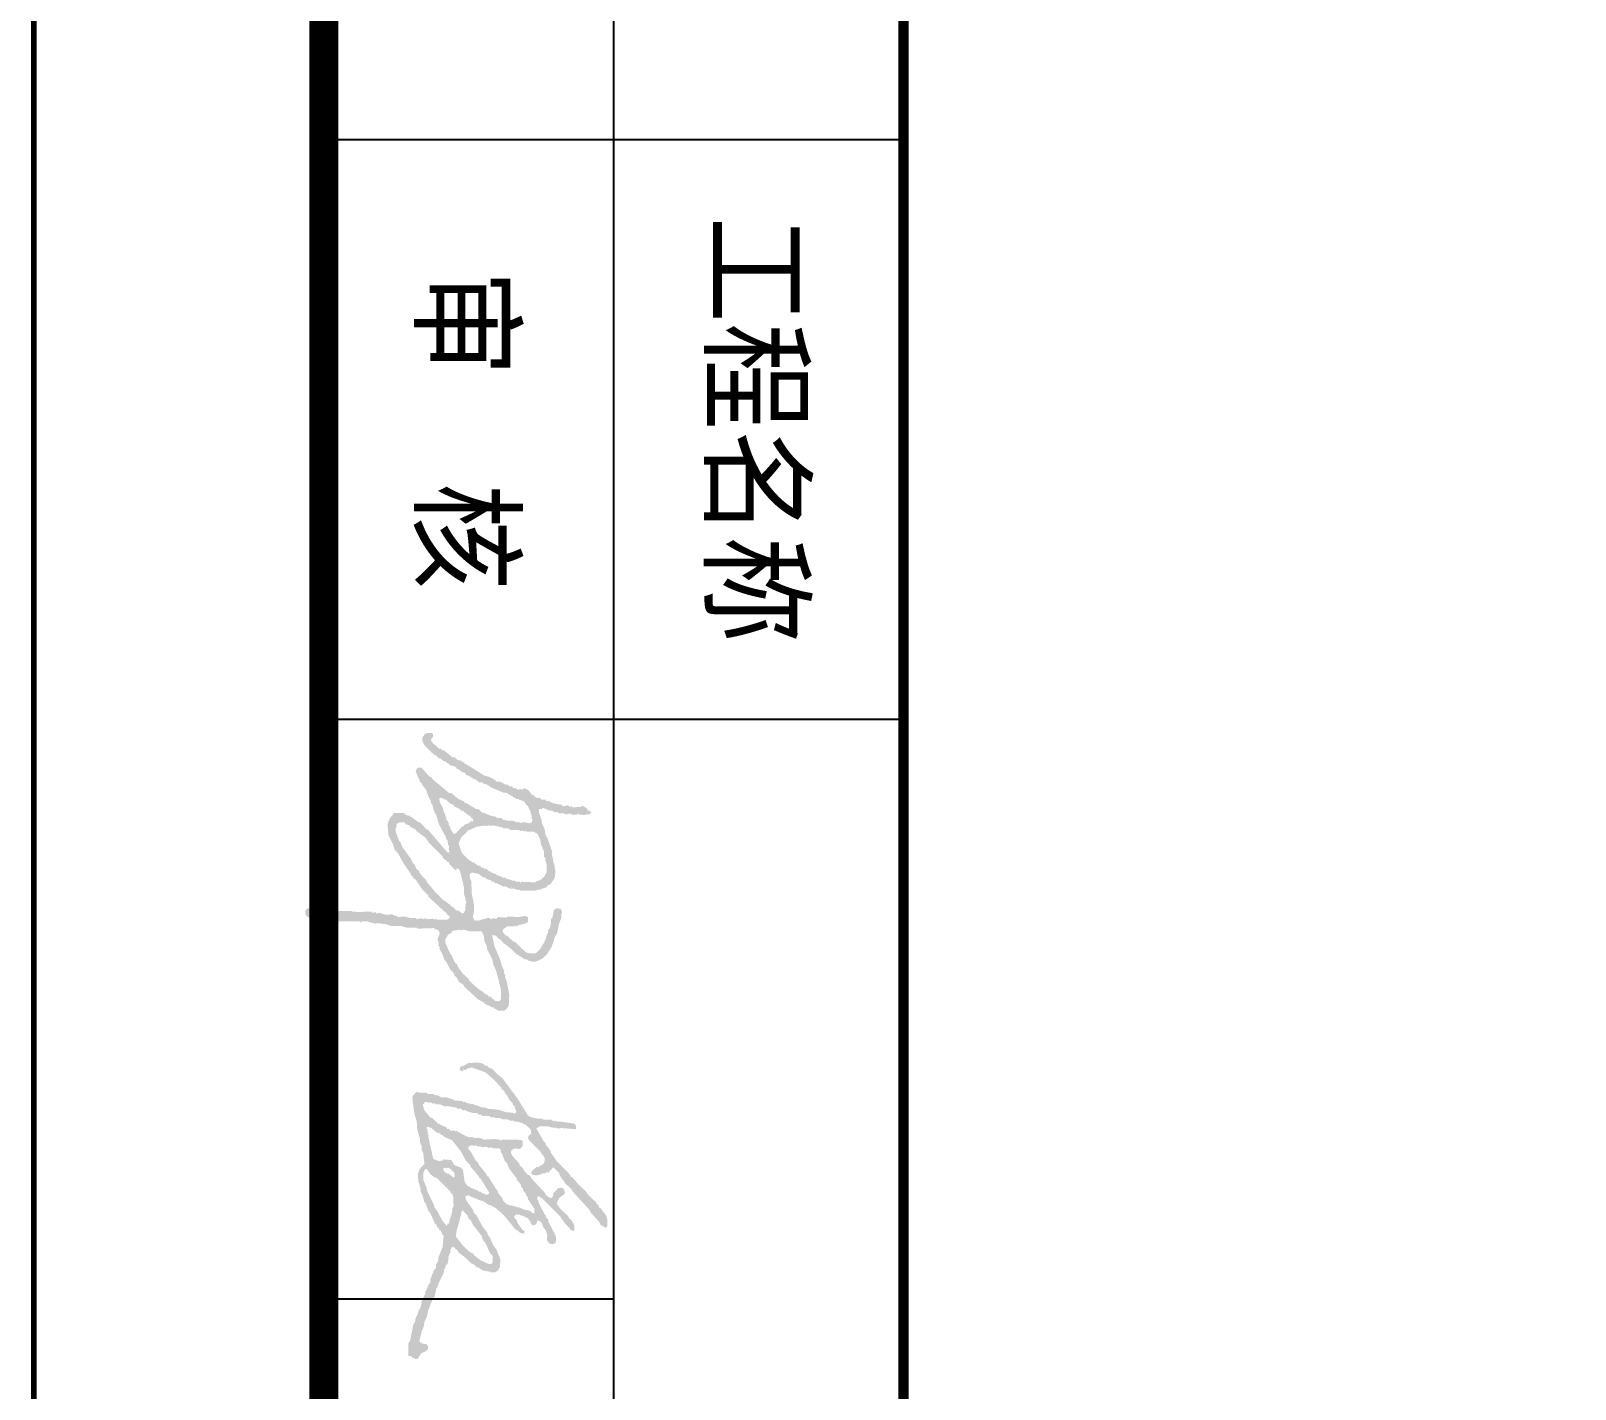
# Model space of a CAD drawing. Extents: x -124594 to 516503, y -3148 to 203159.
# Drawn here: x -58609 to -53283, y 161039 to 165725 of the extents above; entities that cross this region are included whole.
import ezdxf
from ezdxf.enums import TextEntityAlignment as Align

# ---------------------------------------------------------------- set-up
doc = ezdxf.new("R2010")
doc.units = 0
doc.header["$LTSCALE"] = 1000
doc.header["$MEASUREMENT"] = 0
for name, color, linetype in [('_签字', 2, 'Continuous'), ('PUB_TITLE', 4, 'Continuous'), ('图签目录', 255, 'Continuous'), ('打印框线', 7, 'Continuous'), ('标准打印框线2025-06-19-05-44', 7, 'Continuous')]:
    doc.layers.add(name, color=color, linetype=linetype)
doc.styles.get("Standard").update_dxf_attribs({"font": 'gbenor.shx', "bigfont": 'gbcbig.shx'})
doc.styles.add('宋体', font='宋体.ttf')

# ---------------------------------------------------------------- blocks, each defined once
blk = doc.blocks.new('ztwj_202506190545')
at = {"layer": '_签字'}
h = blk.add_hatch(color=256, dxfattribs=at)
h.dxf.hatch_style = 1
h.paths.add_polyline_path([(41597, 1773.1), (41595.1, 1771.2), (41598.9, 1771.2)], flags=16)
h.paths.add_polyline_path([(41503.9, 1927.1), (41502, 1925.2), (41505.8, 1925.2)], flags=16)
h.paths.add_polyline_path([(41494.4, 1480.4), (41492.5, 1478.5), (41503.9, 1472.8), (41505.8, 1474.7), (41566.6, 1457.6), (41583.7, 1455.7), (41612.2, 1478.5), (41636.9, 1503.2), (41644.5, 1518.4), (41646.4, 1516.5), (41665.5, 1541.2), (41678.8, 1569.7), (41678.8, 1579.2), (41671.2, 1583), (41650.3, 1583), (41640.7, 1573.5), (41606.5, 1558.3), (41595.1, 1548.8), (41581.8, 1545), (41545.7, 1516.5), (41526.7, 1507), (41521, 1499.4), (41509.6, 1495.6)], flags=16)
h.paths.add_polyline_path([(41351.8, 1356.8), (41349.9, 1354.9), (41351.8, 1349.2), (41365.1, 1343.5), (41387.9, 1343.5), (41414.6, 1354.9), (41422.2, 1354.9), (41477.3, 1381.5), (41483, 1381.5), (41494.4, 1391), (41530.5, 1410.1), (41547.6, 1425.3), (41540, 1427.2), (41538.1, 1432.9), (41528.6, 1432.9), (41526.7, 1436.7), (41524.8, 1434.8), (41509.6, 1440.5), (41490.6, 1444.3), (41488.7, 1442.4), (41479.2, 1448.1), (41441.2, 1446.2), (41431.7, 1438.6), (41433.6, 1436.7), (41429.8, 1438.6), (41382.2, 1391), (41380.3, 1383.4), (41368.9, 1368.2)], flags=16)
h.paths.add_polyline_path([(41348, 1423.4), (41346.1, 1421.5), (41348, 1412), (41357.5, 1413.9), (41365.1, 1421.5), (41363.2, 1423.4), (41367, 1425.3), (41367, 1431), (41380.3, 1448.1), (41376.5, 1451.9), (41363.2, 1450), (41355.6, 1442.4), (41355.6, 1438.6), (41353.7, 1440.5), (41346.1, 1431)], flags=16)
h.paths.add_polyline_path([(41338.5, 1347.3), (41336.6, 1345.4), (41340.4, 1345.4)], flags=16)
h.paths.add_polyline_path([(41270.1, 1512.7), (41268.2, 1510.8), (41273.9, 1499.4), (41281.5, 1499.4), (41292.9, 1508.9), (41321.4, 1524.1), (41325.2, 1529.8), (41336.6, 1535.5), (41368.9, 1562.1), (41372.7, 1562.1), (41376.5, 1567.8), (41420.3, 1594.4), (41422.2, 1598.2), (41433.6, 1602), (41452.6, 1617.2), (41458.3, 1617.2), (41471.6, 1630.5), (41477.3, 1645.8), (41475.4, 1649.6), (41479.2, 1653.4), (41479.2, 1662.9), (41483, 1666.7), (41483, 1674.3), (41490.6, 1691.4), (41494.4, 1710.4), (41503.9, 1721.8), (41500.1, 1729.4), (41496.3, 1725.6), (41488.7, 1727.5), (41454.5, 1704.7), (41445, 1702.8), (41443.1, 1699), (41435.5, 1697.1), (41424.1, 1687.6), (41418.4, 1687.6), (41410.8, 1680), (41405, 1680), (41391.7, 1670.5), (41393.6, 1668.6), (41382.2, 1664.8), (41349.9, 1640.1), (41330.9, 1632.4), (41323.3, 1624.8), (41298.6, 1615.3), (41291, 1609.6), (41285.3, 1611.5), (41279.6, 1605.8), (41279.6, 1584.9), (41275.8, 1579.2), (41277.7, 1569.7), (41273.9, 1560.2), (41275.8, 1548.8), (41272, 1539.3), (41273.9, 1531.7), (41270.1, 1527.9)], flags=16)
h.paths.add_polyline_path([(41205.5, 1360.6), (41203.6, 1358.7), (41207.4, 1354.9), (41213.1, 1354.9), (41215, 1358.7), (41222.6, 1356.8), (41224.5, 1360.6), (41228.3, 1358.7), (41235.9, 1362.5), (41237.8, 1360.6), (41315.7, 1377.7), (41323.3, 1396.8), (41321.4, 1410.1), (41317.6, 1412), (41319.5, 1440.5), (41336.6, 1450), (41346.1, 1472.8), (41353.7, 1480.4), (41395.5, 1486.1), (41410.8, 1497.5), (41408.8, 1499.4), (41414.6, 1505.1), (41426, 1533.6), (41429.8, 1535.5), (41427.9, 1539.3), (41435.5, 1548.8), (41433.6, 1552.6), (41437.4, 1554.5), (41439.3, 1565.9), (41435.5, 1569.7), (41429.8, 1569.7), (41384.1, 1541.2), (41380.3, 1535.5), (41376.5, 1535.5), (41340.4, 1505.1), (41338.5, 1507), (41321.4, 1489.9), (41289.1, 1472.8), (41251.1, 1442.4), (41239.7, 1415.8), (41234, 1410.1), (41232.1, 1402.5), (41228.3, 1402.5), (41224.5, 1389.1), (41209.3, 1372)], flags=16)
h.paths.add_polyline_path([(40983.1, 1497.5), (40985, 1505.1), (40983.1, 1531.7), (40986.9, 1548.8), (40994.5, 1558.3), (40994.5, 1565.9), (40998.3, 1565.9), (41005.9, 1583), (41021.1, 1596.3), (41038.2, 1617.2), (41110.4, 1670.5), (41163.6, 1702.8), (41171.2, 1712.3), (41177, 1738.9), (41177, 1754.1), (41180.8, 1757.9), (41180.8, 1784.5), (41186.5, 1794), (41182.7, 1795.9), (41186.5, 1799.7), (41184.6, 1801.6), (41188.4, 1809.2), (41186.5, 1813), (41194.1, 1864.3), (41199.8, 1868.1), (41197.9, 1870), (41213.1, 1870), (41209.3, 1820.6), (41211.2, 1807.3), (41207.4, 1799.7), (41207.4, 1786.4), (41203.6, 1775), (41203.6, 1744.6), (41211.2, 1733.2), (41216.9, 1737), (41215, 1738.9), (41216.9, 1737), (41256.8, 1759.8), (41260.6, 1765.5), (41266.3, 1765.5), (41285.3, 1780.7), (41289.1, 1780.7), (41291, 1784.5), (41292.9, 1782.6), (41323.3, 1803.5), (41361.3, 1841.5), (41372.7, 1851), (41376.5, 1851), (41378.4, 1856.7), (41405, 1879.6), (41427.9, 1904.3), (41437.4, 1910), (41462.1, 1934.7), (41460.2, 1936.6), (41471.6, 1942.3), (41475.4, 1948), (41481.1, 1948), (41488.7, 1957.5), (41511.5, 1974.6), (41524.8, 1978.4), (41547.6, 1978.4), (41553.3, 1972.7), (41543.8, 1955.6), (41530.5, 1948), (41503.9, 1923.3), (41490.6, 1915.7), (41426, 1856.7), (41422.2, 1856.7), (41401.2, 1833.9), (41370.8, 1813), (41365.1, 1813), (41346.1, 1794), (41346.1, 1790.2), (41363.2, 1775), (41361.3, 1769.3), (41365.1, 1765.5), (41365.1, 1754.1), (41368.9, 1750.3), (41372.7, 1735.1), (41370.8, 1719.9), (41374.6, 1718), (41368.9, 1719.9), (41367, 1714.2), (41365.1, 1718), (41363.2, 1716.1), (41357.5, 1718), (41344.2, 1733.2), (41344.2, 1738.9), (41334.7, 1756), (41325.2, 1761.7), (41311.9, 1761.7), (41287.2, 1744.6), (41251.1, 1708.5), (41243.5, 1704.7), (41235.9, 1706.6), (41228.3, 1716.1), (41215, 1714.2), (41199.8, 1699), (41190.3, 1681.9), (41192.2, 1676.2), (41188.4, 1676.2), (41186.5, 1655.3), (41182.7, 1653.4), (41184.6, 1645.8), (41178.9, 1632.4), (41178.9, 1615.3), (41175.1, 1609.6), (41175.1, 1594.4), (41171.2, 1584.9), (41173.2, 1579.2), (41167.4, 1571.6), (41167.4, 1546.9), (41163.6, 1543.1), (41161.7, 1531.7), (41157.9, 1529.8), (41157.9, 1516.5), (41150.3, 1491.8), (41146.5, 1488), (41148.4, 1484.2), (41146.5, 1476.6), (41142.7, 1474.7), (41142.7, 1461.4), (41138.9, 1457.6), (41133.2, 1425.3), (41135.1, 1419.6), (41127.5, 1400.6), (41127.5, 1387.2), (41123.7, 1383.4), (41125.6, 1377.7), (41119.9, 1368.2), (41123.7, 1362.5), (41119.9, 1360.6), (41119.9, 1349.2), (41129.4, 1341.6), (41148.4, 1347.3), (41173.2, 1368.2), (41173.2, 1372), (41196, 1396.8), (41194.1, 1400.6), (41199.8, 1404.4), (41205.5, 1421.5), (41213.1, 1427.2), (41211.2, 1429.1), (41220.7, 1442.4), (41216.9, 1446.2), (41220.7, 1455.7), (41218.8, 1457.6), (41237.8, 1491.8), (41241.6, 1505.1), (41239.7, 1512.7), (41243.5, 1518.4), (41243.5, 1529.8), (41239.7, 1533.6), (41243.5, 1533.6), (41245.4, 1546.9), (41249.2, 1550.7), (41247.3, 1590.6), (41249.2, 1605.8), (41253, 1611.5), (41249.2, 1615.3), (41249.2, 1666.7), (41251.1, 1681.9), (41254.9, 1683.8), (41253, 1685.7), (41272, 1685.7), (41281.5, 1676.2), (41279.6, 1659.1), (41285.3, 1647.7), (41294.8, 1645.8), (41306.2, 1651.5), (41330.9, 1674.3), (41338.5, 1676.2), (41348, 1687.6), (41357.5, 1691.4), (41370.8, 1704.7), (41374.6, 1714.2), (41380.3, 1714.2), (41431.7, 1761.7), (41439.3, 1765.5), (41448.8, 1776.9), (41450.7, 1786.4), (41441.2, 1792.1), (41435.5, 1790.2), (41416.5, 1809.2), (41414.6, 1822.5), (41418.4, 1824.4), (41418.4, 1828.2), (41433.6, 1832), (41443.1, 1824.4), (41443.1, 1820.6), (41452.6, 1811.1), (41469.7, 1803.5), (41488.7, 1816.8), (41511.5, 1841.5), (41519.1, 1847.2), (41521, 1845.3), (41524.8, 1852.9), (41543.8, 1864.3), (41560.9, 1864.3), (41564.7, 1862.4), (41560.9, 1851), (41555.2, 1849.1), (41536.2, 1830.1), (41513.4, 1814.9), (41454.5, 1756), (41443.1, 1740.8), (41454.5, 1735.1), (41460.2, 1740.8), (41465.9, 1740.8), (41509.6, 1763.6), (41511.5, 1767.4), (41515.3, 1765.5), (41526.7, 1775), (41532.4, 1775), (41579.9, 1799.7), (41581.8, 1797.8), (41583.7, 1801.6), (41600.8, 1801.6), (41606.5, 1797.8), (41610.3, 1790.2), (41608.4, 1780.7), (41597, 1769.3), (41578, 1771.2), (41560.9, 1765.5), (41553.3, 1757.9), (41536.2, 1752.2), (41526.7, 1738.9), (41543.8, 1731.3), (41541.9, 1729.4), (41545.7, 1723.7), (41540, 1714.2), (41534.3, 1714.2), (41521, 1704.7), (41511.5, 1685.7), (41511.5, 1680), (41507.7, 1678.1), (41507.7, 1662.9), (41513.4, 1657.2), (41519.1, 1657.2), (41528.6, 1666.7), (41534.3, 1666.7), (41560.9, 1685.7), (41564.7, 1693.3), (41574.2, 1691.4), (41570.4, 1676.2), (41560.9, 1666.7), (41560.9, 1662.9), (41509.6, 1621), (41484.9, 1592.5), (41477.3, 1579.2), (41479.2, 1577.3), (41475.4, 1577.3), (41473.5, 1567.8), (41462.1, 1550.7), (41456.4, 1531.7), (41452.6, 1529.8), (41452.6, 1522.2), (41441.2, 1499.4), (41445, 1488), (41460.2, 1491.8), (41490.6, 1514.6), (41502, 1518.4), (41509.6, 1526), (41553.3, 1550.7), (41572.3, 1565.9), (41574.2, 1564), (41587.5, 1573.5), (41614.1, 1584.9), (41629.3, 1596.3), (41663.6, 1609.6), (41688.3, 1607.7), (41701.6, 1600.1), (41707.3, 1590.6), (41707.3, 1575.4), (41703.5, 1573.5), (41705.4, 1565.9), (41701.6, 1564), (41703.5, 1560.2), (41699.7, 1546.9), (41690.2, 1533.6), (41690.2, 1527.9), (41682.6, 1522.2), (41675, 1507), (41656, 1488), (41638.8, 1465.2), (41631.2, 1461.4), (41619.8, 1448.1), (41619.8, 1442.4), (41631.2, 1436.7), (41635, 1436.7), (41636.9, 1440.5), (41638.8, 1436.7), (41656, 1429.1), (41657.9, 1431), (41676.9, 1427.2), (41686.4, 1419.6), (41688.3, 1421.5), (41695.9, 1415.8), (41709.2, 1413.9), (41747.2, 1394.8), (41758.6, 1392.9), (41760.5, 1389.1), (41794.7, 1381.5), (41794.7, 1377.7), (41838.4, 1360.6), (41857.4, 1356.8), (41878.3, 1347.3), (41893.6, 1345.4), (41910.7, 1337.8), (41944.9, 1330.2), (41950.6, 1334), (41946.8, 1335.9), (41952.5, 1337.8), (41954.4, 1353), (41960.1, 1358.7), (41969.6, 1360.6), (41979.1, 1353), (41986.7, 1335.9), (42005.7, 1324.5), (42005.7, 1315), (42000, 1303.6), (41996.2, 1301.7), (41996.2, 1292.2), (41952.5, 1292.2), (41943, 1297.9), (41886, 1309.3), (41878.3, 1315), (41865, 1316.9), (41851.7, 1324.5), (41840.3, 1326.4), (41828.9, 1334), (41813.7, 1337.8), (41809.9, 1335.9), (41802.3, 1341.6), (41790.9, 1343.5), (41794.7, 1345.4), (41785.2, 1347.3), (41781.4, 1351.1), (41777.6, 1349.2), (41758.6, 1358.7), (41751, 1358.7), (41752.9, 1360.6), (41747.2, 1362.5), (41743.4, 1368.2), (41730.1, 1368.2), (41701.6, 1379.6), (41692.1, 1387.2), (41682.6, 1387.2), (41667.4, 1394.8), (41657.9, 1394.8), (41619.8, 1410.1), (41579.9, 1413.9), (41578, 1410.1), (41564.7, 1404.4), (41560.9, 1398.7), (41551.4, 1394.8), (41551.4, 1391), (41545.7, 1391), (41538.1, 1383.4), (41500.1, 1366.3), (41498.2, 1362.5), (41467.8, 1351.1), (41465.9, 1347.3), (41437.4, 1339.7), (41427.9, 1334), (41418.4, 1334), (41393.6, 1326.4), (41368.9, 1324.5), (41351.8, 1330.2), (41332.8, 1347.3), (41296.7, 1343.5), (41285.3, 1337.8), (41272, 1337.8), (41258.7, 1332.1), (41247.3, 1332.1), (41213.1, 1322.6), (41184.6, 1320.7), (41161.7, 1313.1), (41106.6, 1305.5), (41097.1, 1307.4), (41083.8, 1320.7), (41087.6, 1330.2), (41087.6, 1354.9), (41091.4, 1358.7), (41091.4, 1377.7), (41095.2, 1381.5), (41097.1, 1394.8), (41102.8, 1404.4), (41102.8, 1421.5), (41110.4, 1446.2), (41114.2, 1450), (41116.1, 1476.6), (41119.9, 1482.3), (41118, 1484.2), (41123.7, 1495.6), (41123.7, 1503.2), (41127.5, 1505.1), (41125.6, 1510.8), (41138.9, 1548.8), (41137, 1550.7), (41142.7, 1567.8), (41146.5, 1603.9), (41156, 1634.4), (41154.1, 1642), (41157.9, 1643.9), (41156, 1649.6), (41159.8, 1659.1), (41154.1, 1664.8), (41131.3, 1657.2), (41131.3, 1653.4), (41123.7, 1651.5), (41112.3, 1640.1), (41099, 1634.4), (41085.7, 1622.9), (41081.9, 1622.9), (41074.3, 1613.4), (41068.6, 1611.5), (41043.9, 1588.7), (41017.3, 1558.3), (41000.2, 1510.8), (41004, 1495.6), (41009.7, 1488), (41007.8, 1482.3), (41013.5, 1478.5), (41007.8, 1467.1), (41005.9, 1470.9), (41000.2, 1469), (40998.3, 1474.7), (40994.5, 1472.8), (40996.4, 1478.5), (40985, 1499.4)])
h.paths.add_polyline_path([(40698, 1605.8), (40696, 1603.9), (40699.9, 1603.9)], flags=16)
h.paths.add_polyline_path([(40526.9, 1470.9), (40525, 1469), (40528.8, 1444.3), (40532.6, 1440.5), (40534.5, 1442.4), (40542.1, 1429.1), (40557.3, 1419.6), (40568.7, 1419.6), (40601, 1432.9), (40602.9, 1436.7), (40608.6, 1434.8), (40608.6, 1438.6), (40637.1, 1451.9), (40646.6, 1461.4), (40650.4, 1461.4), (40675.1, 1478.5), (40696, 1501.3), (40699.9, 1501.3), (40724.6, 1527.9), (40737.9, 1545), (40737.9, 1548.8), (40747.4, 1556.4), (40743.6, 1560.2), (40749.3, 1560.2), (40749.3, 1565.9), (40755, 1567.8), (40755, 1573.5), (40770.2, 1590.6), (40772.1, 1605.8), (40764.5, 1611.5), (40732.2, 1611.5), (40665.6, 1594.4), (40644.7, 1584.9), (40625.7, 1581.1), (40593.4, 1564), (40580.1, 1562.1), (40564.9, 1554.5), (40547.8, 1552.6), (40530.7, 1545), (40530.7, 1505.1), (40525, 1484.2)], flags=16)
h.paths.add_polyline_path([(40515.5, 1292.2), (40513.6, 1290.3), (40517.4, 1290.3)], flags=16)
h.paths.add_polyline_path([(40380.5, 1649.6), (40378.6, 1647.7), (40382.4, 1647.7)], flags=16)
h.paths.add_polyline_path([(40323.5, 1508.9), (40321.6, 1507), (40325.4, 1507)], flags=16)
h.paths.add_polyline_path([(40262.7, 1434.8), (40260.8, 1432.9), (40262.7, 1427.2)], flags=16)
h.paths.add_polyline_path([(40173.3, 1622.9), (40171.4, 1621), (40175.2, 1621)], flags=16)
h.paths.add_polyline_path([(40165.7, 1571.6), (40163.8, 1569.7), (40167.6, 1564), (40165.7, 1556.4), (40169.5, 1527.9), (40179, 1507), (40182.8, 1495.6), (40186.6, 1495.6), (40205.6, 1474.7), (40226.6, 1465.2), (40260.8, 1476.6), (40281.7, 1497.5), (40287.4, 1505.1), (40285.5, 1508.9), (40287.4, 1507), (40295, 1516.5), (40289.3, 1518.4), (40295, 1520.3), (40304.5, 1533.6), (40304.5, 1539.3), (40312.1, 1546.9), (40310.2, 1550.7), (40314, 1552.6), (40315.9, 1562.1), (40325.4, 1573.5), (40323.5, 1577.3), (40327.3, 1577.3), (40333, 1594.4), (40336.8, 1596.3), (40336.8, 1603.9), (40340.6, 1605.8), (40340.6, 1611.5), (40346.3, 1619.1), (40344.4, 1624.8), (40352, 1634.4), (40350.1, 1638.2), (40355.8, 1651.5), (40355.8, 1659.1), (40359.6, 1662.9), (40359.6, 1676.2), (40363.4, 1680), (40359.6, 1681.9), (40361.5, 1729.4), (40357.7, 1733.2), (40353.9, 1746.5), (40340.6, 1761.7), (40325.4, 1769.3), (40300.7, 1769.3), (40283.6, 1763.6), (40277.9, 1765.5), (40274.1, 1759.8), (40253.2, 1759.8), (40247.5, 1754.1), (40243.7, 1756), (40234.2, 1750.3), (40213.2, 1746.5), (40194.2, 1737), (40186.6, 1723.7), (40186.6, 1699), (40182.8, 1695.2), (40186.6, 1691.4), (40182.8, 1687.6), (40184.7, 1680), (40180.9, 1672.4), (40180.9, 1643.9), (40175.2, 1636.3), (40175.2, 1619.1), (40171.4, 1615.3), (40169.5, 1602), (40165.7, 1600.1), (40169.5, 1594.4), (40165.7, 1592.5)], flags=16)
h.paths.add_polyline_path([(40156.2, 1718), (40154.3, 1716.1), (40158.1, 1716.1)], flags=16)
h.paths.add_polyline_path([(40156.2, 1278.9), (40154.3, 1277), (40154.3, 1261.8), (40160, 1250.4), (40165.7, 1252.3), (40175.2, 1248.5), (40186.6, 1248.5), (40218.9, 1259.9), (40220.8, 1263.7), (40239.9, 1271.3), (40281.7, 1301.7), (40295, 1307.4), (40302.6, 1315), (40314, 1318.8), (40321.6, 1328.3), (40331.1, 1332.1), (40355.8, 1354.9), (40359.6, 1354.9), (40395.7, 1385.3), (40420.4, 1410.1), (40439.4, 1436.7), (40445.1, 1440.5), (40445.1, 1444.3), (40458.4, 1457.6), (40458.4, 1463.3), (40468, 1476.6), (40468, 1482.3), (40454.6, 1489.9), (40450.8, 1488), (40426.1, 1491.8), (40424.2, 1488), (40418.5, 1489.9), (40403.3, 1484.2), (40376.7, 1484.2), (40372.9, 1480.4), (40371, 1482.3), (40325.4, 1470.9), (40314, 1465.2), (40314, 1457.6), (40317.8, 1457.6), (40319.7, 1453.8), (40300.7, 1434.8), (40291.2, 1431), (40291.2, 1427.2), (40287.4, 1423.4), (40285.5, 1425.3), (40283.6, 1417.7), (40276, 1410.1), (40272.2, 1410.1), (40226.6, 1364.4), (40207.5, 1351.1), (40184.7, 1320.7), (40179, 1316.9), (40179, 1311.2), (40175.2, 1311.2), (40171.4, 1299.8), (40163.8, 1294.1), (40161.9, 1284.6)], flags=16)
h.paths.add_polyline_path([(40137.2, 1514.6), (40135.3, 1512.7), (40139.1, 1512.7)], flags=16)
h.paths.add_polyline_path([(40070.7, 1404.4), (40068.8, 1402.5), (40072.6, 1398.7), (40085.9, 1400.6), (40106.8, 1412), (40120.1, 1413.9), (40123.9, 1417.7), (40144.8, 1423.4), (40156.2, 1431), (40163.8, 1431), (40171.4, 1436.7), (40173.3, 1434.8), (40194.2, 1448.1), (40192.3, 1455.7), (40167.6, 1478.5), (40169.5, 1480.4), (40165.7, 1484.2), (40163.8, 1482.3), (40160, 1493.7), (40156.2, 1495.6), (40160, 1497.5), (40148.6, 1510.8), (40152.4, 1512.7), (40150.5, 1516.5), (40142.9, 1514.6), (40137.2, 1507), (40131.5, 1505.1), (40131.5, 1501.3), (40112.5, 1476.6), (40116.3, 1472.8), (40110.6, 1472.8), (40099.2, 1450), (40093.5, 1446.2), (40089.7, 1436.7), (40074.5, 1419.6), (40076.4, 1413.9), (40072.6, 1413.9)], flags=16)
h.paths.add_polyline_path([(39846.4, 1360.6), (39846.4, 1368.2), (39844.5, 1370.1), (39850.2, 1377.7), (39863.5, 1375.8), (39867.3, 1370.1), (39876.8, 1372), (39897.7, 1394.8), (39901.5, 1400.6), (39899.6, 1404.4), (39905.3, 1408.2), (39907.2, 1415.8), (39930, 1444.3), (39930, 1451.9), (39937.6, 1459.5), (39941.4, 1469), (39939.5, 1472.8), (39945.2, 1474.7), (39943.3, 1478.5), (39947.1, 1480.4), (39947.1, 1484.2), (39954.7, 1488), (39952.8, 1489.9), (39994.7, 1556.4), (39994.7, 1564), (39998.5, 1565.9), (39996.6, 1567.8), (40004.2, 1584.9), (40008, 1586.8), (40006.1, 1590.6), (40013.7, 1594.4), (40013.7, 1607.7), (40019.4, 1619.1), (40025.1, 1626.7), (40023.2, 1632.4), (40030.8, 1642), (40030.8, 1651.5), (40036.5, 1651.5), (40036.5, 1661), (40042.2, 1670.5), (40038.4, 1681.9), (40040.3, 1680), (40042.2, 1683.8), (40036.5, 1691.4), (40044.1, 1706.6), (40059.3, 1718), (40061.2, 1725.6), (40065, 1725.6), (40070.7, 1737), (40068.8, 1742.7), (40076.4, 1752.2), (40076.4, 1767.4), (40078.3, 1765.5), (40082.1, 1773.1), (40080.2, 1778.8), (40085.9, 1780.7), (40084, 1784.5), (40087.8, 1788.3), (40093.5, 1814.9), (40091.6, 1818.7), (40097.3, 1820.6), (40095.4, 1822.5), (40099.2, 1826.3), (40095.4, 1843.4), (40101.1, 1847.2), (40099.2, 1854.8), (40103, 1858.6), (40101.1, 1887.2), (40097.3, 1892.9), (40106.8, 1908.1), (40114.4, 1911.9), (40114.4, 1915.7), (40110.6, 1917.6), (40114.4, 1915.7), (40118.2, 1923.3), (40122, 1923.3), (40118.2, 1921.4), (40125.8, 1919.5), (40125.8, 1915.7), (40129.6, 1913.8), (40125.8, 1911.9), (40125.8, 1906.2), (40129.6, 1904.3), (40127.7, 1881.5), (40123.9, 1875.8), (40127.7, 1873.9), (40127.7, 1856.7), (40123.9, 1849.1), (40127.7, 1835.8), (40123.9, 1828.2), (40123.9, 1813), (40118.2, 1803.5), (40120.1, 1797.8), (40114.4, 1788.3), (40112.5, 1775), (40104.9, 1757.9), (40106.8, 1752.2), (40108.7, 1754.1), (40108.7, 1742.7), (40122, 1742.7), (40148.6, 1752.2), (40156.2, 1752.2), (40177.1, 1761.7), (40199.9, 1765.5), (40207.5, 1771.2), (40257, 1788.3), (40260.8, 1786.4), (40298.8, 1794), (40304.5, 1797.8), (40306.4, 1795.9), (40325.4, 1799.7), (40348.2, 1795.9), (40367.2, 1782.6), (40372.9, 1771.2), (40380.5, 1767.4), (40378.6, 1763.6), (40382.4, 1763.6), (40380.5, 1759.8), (40388.1, 1742.7), (40386.2, 1737), (40390, 1733.2), (40390, 1678.1), (40386.2, 1674.3), (40388.1, 1670.5), (40382.4, 1653.4), (40384.3, 1645.8), (40374.8, 1624.8), (40376.7, 1621), (40365.3, 1598.2), (40365.3, 1588.7), (40363.4, 1592.5), (40359.6, 1583), (40355.8, 1581.1), (40359.6, 1579.2), (40353.9, 1575.4), (40350.1, 1560.2), (40346.3, 1560.2), (40342.5, 1546.9), (40333, 1535.5), (40327.3, 1510.8), (40334.9, 1503.2), (40350.1, 1505.1), (40355.8, 1508.9), (40401.4, 1510.8), (40439.4, 1518.4), (40462.3, 1518.4), (40481.3, 1514.6), (40492.7, 1520.3), (40494.6, 1524.1), (40490.8, 1529.8), (40494.6, 1531.7), (40487, 1554.5), (40488.9, 1560.2), (40485.1, 1560.2), (40485.1, 1573.5), (40488.9, 1577.3), (40487, 1581.1), (40485.1, 1579.2), (40487, 1596.3), (40481.3, 1602), (40483.2, 1630.5), (40479.4, 1634.4), (40481.3, 1672.4), (40477.5, 1695.2), (40481.3, 1704.7), (40496.5, 1704.7), (40502.2, 1700.9), (40509.8, 1670.5), (40513.6, 1666.7), (40509.8, 1662.9), (40513.6, 1661), (40513.6, 1632.4), (40525, 1617.2), (40532.6, 1617.2), (40544, 1626.7), (40544, 1630.5), (40566.8, 1655.3), (40564.9, 1657.2), (40602.9, 1697.1), (40606.7, 1710.4), (40606.7, 1731.3), (40591.5, 1746.5), (40566.8, 1761.7), (40561.1, 1761.7), (40559.2, 1765.5), (40547.8, 1767.4), (40532.6, 1775), (40526.9, 1773.1), (40521.2, 1778.8), (40502.2, 1784.5), (40487, 1784.5), (40485.1, 1788.3), (40456.5, 1794), (40450.8, 1803.5), (40452.7, 1816.8), (40464.2, 1822.5), (40475.6, 1818.7), (40481.3, 1820.6), (40506, 1811.1), (40536.4, 1805.4), (40549.7, 1797.8), (40583.9, 1786.4), (40610.5, 1769.3), (40623.8, 1756), (40635.2, 1731.3), (40635.2, 1716.1), (40631.4, 1712.3), (40633.3, 1708.5), (40627.6, 1700.9), (40627.6, 1691.4), (40621.9, 1689.5), (40625.7, 1687.6), (40620, 1683.8), (40614.3, 1672.4), (40610.5, 1672.4), (40612.4, 1668.6), (40583.9, 1638.2), (40583.9, 1634.4), (40580.1, 1634.4), (40572.5, 1621), (40557.3, 1607.7), (40557.3, 1602), (40553.5, 1603.9), (40553.5, 1600.1), (40544, 1592.5), (40545.9, 1588.7), (40547.8, 1590.6), (40542.1, 1584.9), (40544, 1581.1), (40582, 1588.7), (40625.7, 1607.7), (40652.3, 1615.3), (40667.5, 1622.9), (40671.3, 1621), (40684.6, 1626.7), (40688.4, 1624.8), (40699.9, 1630.5), (40747.4, 1640.1), (40787.3, 1638.2), (40796.8, 1632.4), (40804.4, 1622.9), (40804.4, 1602), (40796.8, 1590.6), (40798.7, 1586.8), (40793, 1586.8), (40793, 1577.3), (40789.2, 1575.4), (40781.6, 1556.4), (40775.9, 1552.6), (40766.4, 1533.6), (40722.7, 1486.1), (40713.2, 1480.4), (40705.6, 1467.1), (40688.4, 1457.6), (40682.7, 1450), (40677, 1450), (40667.5, 1442.4), (40669.4, 1440.5), (40637.1, 1423.4), (40627.6, 1415.8), (40610.5, 1410.1), (40589.6, 1398.7), (40585.8, 1400.6), (40578.2, 1394.8), (40574.4, 1396.8), (40555.4, 1392.9), (40538.3, 1400.6), (40526.9, 1396.8), (40526.9, 1392.9), (40523.1, 1391), (40523.1, 1383.4), (40519.3, 1381.5), (40521.2, 1324.5), (40517.4, 1320.7), (40517.4, 1284.6), (40511.7, 1265.6), (40511.7, 1231.4), (40506, 1214.3), (40502.2, 1185.8), (40504.1, 1176.3), (40500.3, 1170.6), (40502.2, 1168.7), (40496.5, 1149.6), (40496.5, 1130.6), (40500.3, 1128.7), (40496.5, 1123), (40496.5, 1018.5), (40492.7, 1014.7), (40494.6, 990), (40490.8, 980.5), (40488.9, 957.7), (40485.1, 955.8), (40481.3, 944.4), (40471.8, 936.8), (40458.4, 936.8), (40450.8, 944.4), (40450.8, 957.7), (40447, 961.5), (40450.8, 961.5), (40456.5, 972.9), (40456.5, 1014.7), (40460.4, 1024.2), (40460.4, 1098.3), (40464.2, 1100.2), (40464.2, 1104), (40460.4, 1105.9), (40464.2, 1109.7), (40462.3, 1163), (40466.1, 1166.8), (40466.1, 1174.4), (40462.3, 1176.3), (40469.9, 1183.9), (40466.1, 1189.6), (40473.7, 1216.2), (40471.8, 1235.2), (40477.5, 1248.5), (40475.6, 1252.3), (40481.3, 1254.2), (40479.4, 1284.6), (40483.2, 1286.5), (40481.3, 1290.3), (40485.1, 1297.9), (40485.1, 1318.8), (40488.9, 1320.7), (40485.1, 1337.8), (40488.9, 1343.5), (40485.1, 1351.1), (40488.9, 1353), (40488.9, 1356.8), (40485.1, 1358.7), (40488.9, 1360.6), (40487, 1377.7), (40490.8, 1381.5), (40487, 1387.2), (40490.8, 1391), (40490.8, 1425.3), (40485.1, 1432.9), (40479.4, 1434.8), (40475.6, 1431), (40479.4, 1427.2), (40473.7, 1431), (40473.7, 1423.4), (40471.8, 1427.2), (40410.9, 1360.6), (40407.1, 1360.6), (40386.2, 1339.7), (40352, 1316.9), (40346.3, 1309.3), (40336.8, 1303.6), (40338.7, 1301.7), (40331.1, 1299.8), (40298.8, 1277), (40260.8, 1256.1), (40249.4, 1244.7), (40230.4, 1239), (40199.9, 1223.8), (40161.9, 1220), (40141, 1227.6), (40127.7, 1239), (40123.9, 1239), (40123.9, 1244.7), (40118.2, 1244.7), (40122, 1246.6), (40122, 1277), (40125.8, 1278.9), (40131.5, 1290.3), (40131.5, 1297.9), (40137.2, 1299.8), (40135.3, 1301.7), (40152.4, 1324.5), (40156.2, 1334), (40179, 1354.9), (40179, 1358.7), (40258.9, 1427.2), (40257, 1434.8), (40247.5, 1431), (40236.1, 1432.9), (40232.3, 1429.1), (40217, 1427.2), (40211.3, 1421.5), (40205.6, 1421.5), (40160, 1396.8), (40131.5, 1389.1), (40118.2, 1381.5), (40091.6, 1373.9), (40087.8, 1370.1), (40082.1, 1370.1), (40065, 1360.6), (40042.2, 1353), (40025.1, 1339.7), (40021.3, 1339.7), (40017.5, 1334), (39977.5, 1316.9), (39969.9, 1320.7), (39964.2, 1328.3), (39968, 1334), (39964.2, 1335.9), (39994.7, 1362.5), (39996.6, 1366.3), (39992.8, 1368.2), (39996.6, 1366.3), (40000.4, 1373.9), (40004.2, 1373.9), (40053.6, 1432.9), (40053.6, 1440.5), (40074.5, 1465.2), (40082.1, 1484.2), (40087.8, 1486.1), (40087.8, 1491.8), (40108.7, 1526), (40108.7, 1533.6), (40122, 1546.9), (40120.1, 1548.8), (40131.5, 1575.4), (40135.3, 1594.4), (40139.1, 1598.2), (40139.1, 1611.5), (40146.7, 1621), (40144.8, 1626.7), (40148.6, 1630.5), (40148.6, 1649.6), (40154.3, 1666.7), (40154.3, 1670.5), (40150.5, 1672.4), (40156.2, 1674.3), (40154.3, 1693.3), (40158.1, 1710.4), (40150.5, 1719.9), (40142.9, 1719.9), (40139.1, 1716.1), (40131.5, 1718), (40127.7, 1714.2), (40123.9, 1716.1), (40122, 1712.3), (40120.1, 1714.2), (40095.4, 1702.8), (40095.4, 1699), (40082.1, 1691.4), (40076.4, 1674.3), (40072.6, 1672.4), (40074.5, 1666.7), (40051.7, 1628.6), (40051.7, 1619.1), (40034.6, 1579.2), (40021.3, 1558.3), (40023.2, 1554.5), (40015.6, 1545), (40017.5, 1533.6), (40015.6, 1535.5), (40004.2, 1520.3), (40006.1, 1516.5), (39998.5, 1510.8), (40000.4, 1507), (39994.7, 1503.2), (39990.9, 1489.9), (39985.2, 1489.9), (39979.4, 1474.7), (39969.9, 1463.3), (39971.8, 1459.5), (39966.1, 1457.6), (39960.4, 1450), (39958.5, 1438.6), (39943.3, 1417.7), (39943.3, 1413.9), (39933.8, 1402.5), (39933.8, 1396.8), (39920.5, 1383.4), (39922.4, 1381.5), (39914.8, 1375.8), (39916.7, 1373.9), (39907.2, 1368.2), (39911, 1364.4), (39907.2, 1366.3), (39888.2, 1347.3), (39873, 1339.7), (39863.5, 1339.7), (39848.3, 1349.2), (39850.2, 1353), (39846.4, 1354.9)])
for p, q in [((37800, 3000), (37800, 1000)), ((39800, 3000), (39800, 1000)), ((29800, 2000), (58400, 2000)), ((41800, 2000), (41800, 1000))]:
    blk.add_line(p, q)
at = {"const_width": 35.9}
blk.add_lwpolyline([(19400, 3000), (58400, 3000)], dxfattribs=at)
at = {"style": '宋体', "width": 0.9}
for s, p in [('工程名称', (38800, 2500)), ('审  核', (38800, 1500))]:
    blk.add_text(s, height=300, rotation=360, dxfattribs=at).set_placement(p, align=Align.MIDDLE)
at = {"layer": '图签目录', "style": '宋体', "width": 0.8}
for tag, p in [('图纸编号', (57108.3, 2513)), ('图纸时间', (48925.4, 1527.6)), ('设计号', (52800, 1500))]:
    blk.add_attdef(tag, text='', height=300, dxfattribs=at).set_placement(p, align=Align.MIDDLE)
at = {"layer": '图签目录', "lineweight": 30, "width": 0.8, "flags": 104}
for tag, p in [('建设单位', (34800, 2466.4)), ('工程名称', (42800, 2492)), ('图纸名称', (50800, 2500))]:
    blk.add_attdef(tag, text='', height=300, dxfattribs=at).set_placement(p, align=Align.MIDDLE_CENTER)
at = {"layer": '图签目录', "style": '宋体', "width": 0.8}
for tag, p in [('65', (54796.6, 1364.2)), ('3', (57096.8, 1346.9))]:
    blk.add_attdef(tag, text='', height=300, dxfattribs=at).set_placement(p, align=Align.CENTER)

msp = doc.modelspace()

# ---------------------------------------------------------------- linework, layer by layer
at = {"layer": 'PUB_TITLE'}
msp.add_lwpolyline([(-58599, 143749), (-16599, 143749), (-16599, 203149), (-58599, 203149)], close=True, dxfattribs=at)
at = {"layer": 'PUB_TITLE', "const_width": 100}
msp.add_lwpolyline([(-57599, 144749), (-17599, 144749), (-17599, 200649), (-57599, 200649)], close=True, dxfattribs=at)
at = {"layer": '打印框线'}
msp.add_lwpolyline([(-58599, 143749), (-58599, 203149), (-16599, 203149), (-16599, 143749)], close=True, dxfattribs=at)
at = {"layer": '标准打印框线2025-06-19-05-44', "const_width": 20}
msp.add_lwpolyline([(-58599, 143749), (-16599, 143749), (-16599, 203149), (-58599, 203149)], close=True, dxfattribs=at)

# ---------------------------------------------------------------- block references
at = {"layer": '打印框线', "rotation": 270}
msp.add_blockref('ztwj_202506190545', (-58599, 203149), dxfattribs=at)

doc.saveas('drawing.dxf')
